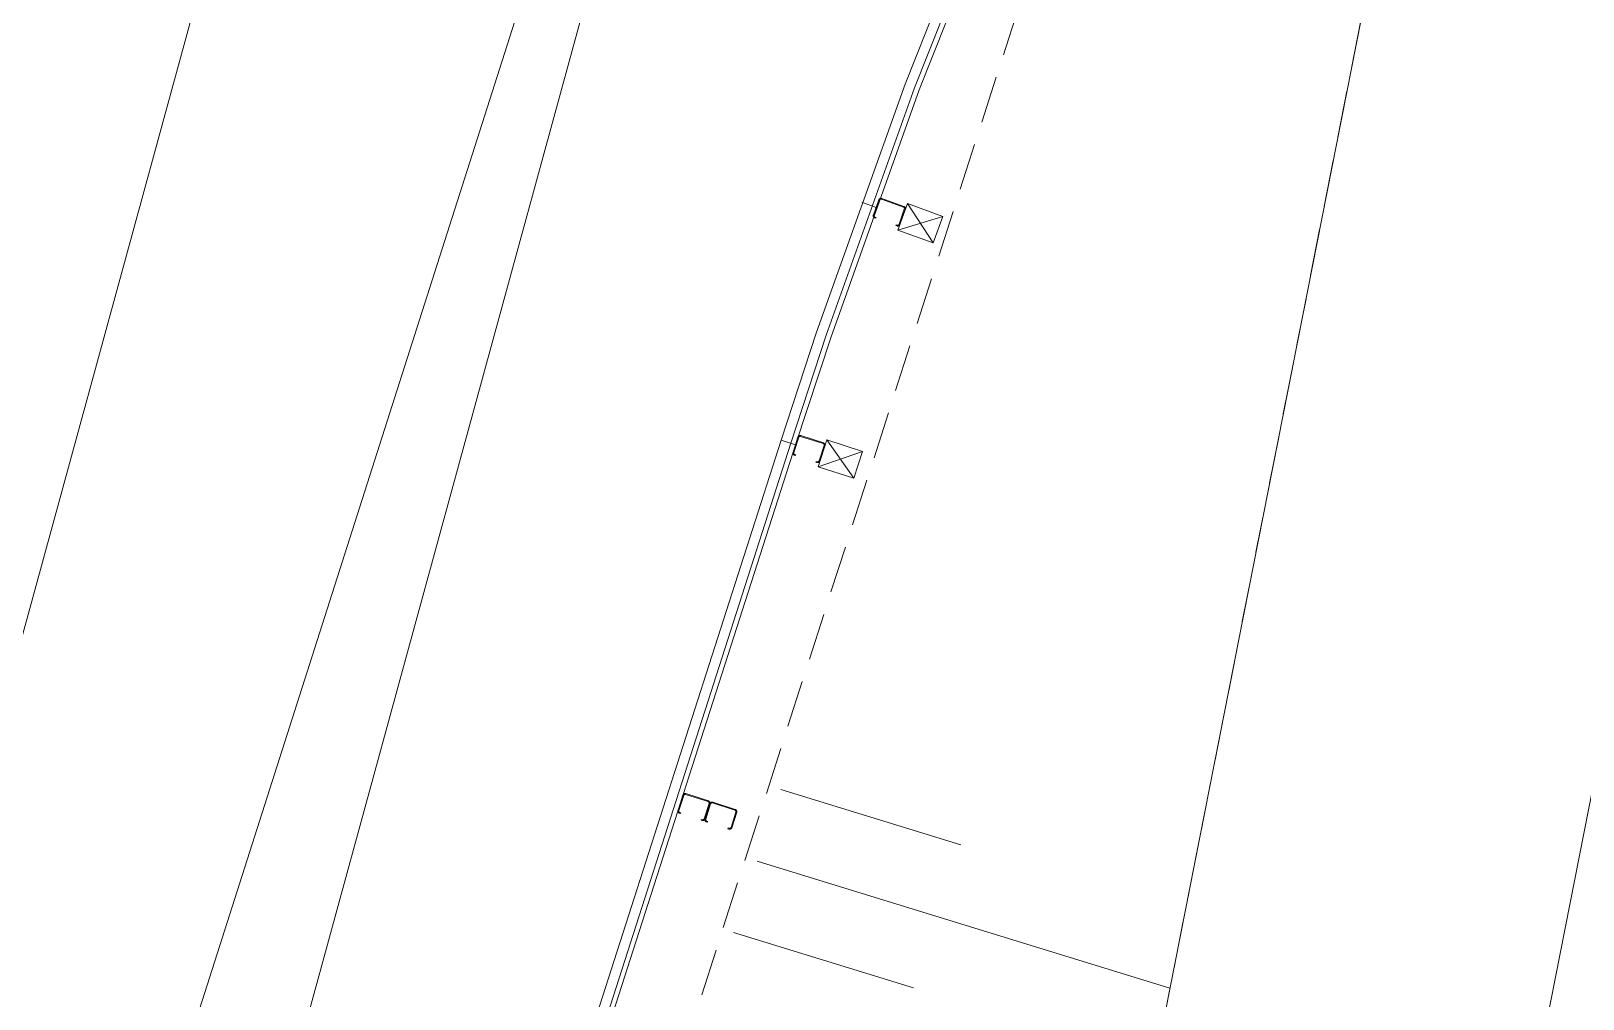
# Model space of a CAD drawing. Header units: metres. Extents: x 268878 to 269469, y 6087458 to 6088814.
# Drawn here: x 269148.56 to 269156.81, y 6087908.05 to 6087913.2 of the extents above; entities that cross this region are included whole.
import ezdxf

# ---------------------------------------------------------------- set-up
doc = ezdxf.new("R2010")
doc.units = ezdxf.units.M
doc.linetypes.add('DASHED2', pattern=[0.375, 0.25, -0.125])
doc.layers.add('Cadastre Developer_SP_NEW', color=2, linetype='Continuous', lineweight=5)

msp = doc.modelspace()

# ---------------------------------------------------------------- linework, layer by layer
at = {"layer": 'Cadastre Developer_SP_NEW', "color": 251, "linetype": 'DASHED2', "lineweight": 0}
for p, q in [((269158.67498, 6087928.7023), (269152.37538, 6087896.767)), ((269148.68537, 6087897.36412), (269154.31987, 6087914.92287))]:
    msp.add_line(p, q, dxfattribs=at)
at = {"layer": 'Cadastre Developer_SP_NEW', "color": 251, "linetype": 'Continuous', "lineweight": 0}
for p, q in [((269145.31807, 6087898.32546), (269152.6398, 6087925.08052)), ((269153.57166, 6087920.91834), (269146.25251, 6087897.96429)), ((269147.25565, 6087897.82865), (269153.30058, 6087919.91803)), ((269153.04988, 6087912.26387), (269152.97362, 6087912.29118)), ((269153.16582, 6087912.1427), (269153.21639, 6087912.28392)), ((269153.35411, 6087912.07528), (269153.21639, 6087912.28392)), ((269153.21639, 6087912.28392), (269153.40468, 6087912.2165)), ((269153.40468, 6087912.2165), (269153.16582, 6087912.1427)), ((269153.35411, 6087912.07528), (269153.40468, 6087912.2165)), ((269153.16582, 6087912.1427), (269153.35411, 6087912.07528)), ((269148.84658, 6087899.50094), (269152.54469, 6087911.02646)), ((269148.89741, 6087899.48458), (269152.59586, 6087911.01004)), ((269148.92276, 6087899.4765), (269152.62119, 6087911.00191)), ((269152.62157, 6087911.00179), (269152.54444, 6087911.02654)), ((269152.74148, 6087910.88455), (269152.78731, 6087911.02737)), ((269152.97775, 6087910.96626), (269152.74148, 6087910.88455)), ((269152.93192, 6087910.82344), (269152.78731, 6087911.02737)), ((269152.78731, 6087911.02737), (269152.97775, 6087910.96626)), ((269152.93192, 6087910.82344), (269152.97775, 6087910.96626)), ((269152.74148, 6087910.88455), (269152.93192, 6087910.82344)), ((269152.54409, 6087909.16716), (269153.50004, 6087908.87284)), ((269152.41827, 6087908.78737), (269154.61323, 6087908.11157)), ((269152.29244, 6087908.40758), (269153.24838, 6087908.11326))]:
    msp.add_line(p, q, dxfattribs=at)
for points in [[(269159.0933, 6087930.82289, 0), (269152.37538, 6087896.767, 0)], [(269154.35285, 6087896.45741, 0), (269161.05548, 6087930.43583, 0)], [(269153.95773, 6087914.77542, 0), (269153.7205, 6087914.21892, 0), (269153.20422, 6087912.91865, 0), (269152.73363, 6087911.60115, 0), (269152.54444, 6087911.02654, 0)], [(269154.00762, 6087914.75371, 0), (269153.77071, 6087914.19797, 0), (269153.25513, 6087912.89946, 0), (269152.78518, 6087911.58375, 0), (269152.59625, 6087911.00992, 0)], [(269154.032, 6087914.74309, 0), (269153.79525, 6087914.18772, 0), (269153.28001, 6087912.89008, 0), (269152.81037, 6087911.57524, 0), (269152.62157, 6087911.00179, 0)], [(269153.04974, 6087912.21007, 0), (269153.04437, 6087912.21199, 0), (269153.04424, 6087912.21204, 0), (269153.04398, 6087912.21214, 0), (269153.04373, 6087912.21226, 0), (269153.04347, 6087912.21238, 0), (269153.04323, 6087912.21251, 0), (269153.04298, 6087912.21264, 0), (269153.04275, 6087912.21279, 0), (269153.04251, 6087912.21295, 0), (269153.04229, 6087912.21311, 0), (269153.04207, 6087912.21328, 0), (269153.04185, 6087912.21346, 0), (269153.04164, 6087912.21364, 0), (269153.04144, 6087912.21384, 0), (269153.04125, 6087912.21404, 0), (269153.04106, 6087912.21424, 0), (269153.04088, 6087912.21446, 0), (269153.0407, 6087912.21468, 0), (269153.04054, 6087912.2149, 0), (269153.04038, 6087912.21513, 0), (269153.04023, 6087912.21537, 0), (269153.04009, 6087912.21561, 0), (269153.03996, 6087912.21585, 0), (269153.03984, 6087912.2161, 0), (269153.03972, 6087912.21636, 0), (269153.03962, 6087912.21662, 0), (269153.03952, 6087912.21688, 0), (269153.03943, 6087912.21714, 0), (269153.03935, 6087912.21741, 0), (269153.03928, 6087912.21768, 0), (269153.03922, 6087912.21796, 0), (269153.03917, 6087912.21823, 0), (269153.03913, 6087912.21851, 0), (269153.0391, 6087912.21878, 0), (269153.03908, 6087912.21906, 0), (269153.03907, 6087912.21934, 0), (269153.03907, 6087912.21962, 0), (269153.03908, 6087912.2199, 0), (269153.0391, 6087912.22018, 0), (269153.03912, 6087912.22046, 0), (269153.03916, 6087912.22073, 0), (269153.03921, 6087912.22101, 0), (269153.03926, 6087912.22128, 0), (269153.03933, 6087912.22155, 0), (269153.03941, 6087912.22182, 0), (269153.03949, 6087912.22209, 0), (269153.03954, 6087912.22222, 0), (269153.06833, 6087912.30262, 0), (269153.06837, 6087912.30275, 0), (269153.06848, 6087912.30301, 0), (269153.06859, 6087912.30327, 0), (269153.06871, 6087912.30352, 0), (269153.06884, 6087912.30377, 0), (269153.06898, 6087912.30401, 0), (269153.06912, 6087912.30425, 0), (269153.06928, 6087912.30448, 0), (269153.06944, 6087912.30471, 0), (269153.06961, 6087912.30493, 0), (269153.06979, 6087912.30514, 0), (269153.06998, 6087912.30535, 0), (269153.07017, 6087912.30555, 0), (269153.07037, 6087912.30575, 0), (269153.07058, 6087912.30593, 0), (269153.07079, 6087912.30612, 0), (269153.07101, 6087912.30629, 0), (269153.07123, 6087912.30645, 0), (269153.07146, 6087912.30661, 0), (269153.0717, 6087912.30676, 0), (269153.07194, 6087912.3069, 0), (269153.07219, 6087912.30703, 0), (269153.07244, 6087912.30716, 0), (269153.07269, 6087912.30727, 0), (269153.07295, 6087912.30738, 0), (269153.07321, 6087912.30747, 0), (269153.07348, 6087912.30756, 0), (269153.07375, 6087912.30764, 0), (269153.07402, 6087912.30771, 0), (269153.07429, 6087912.30777, 0), (269153.07456, 6087912.30782, 0), (269153.07484, 6087912.30786, 0), (269153.07512, 6087912.30789, 0), (269153.0754, 6087912.30791, 0), (269153.07568, 6087912.30792, 0), (269153.07595, 6087912.30792, 0), (269153.07623, 6087912.30792, 0), (269153.07651, 6087912.3079, 0), (269153.07679, 6087912.30787, 0), (269153.07707, 6087912.30783, 0), (269153.07734, 6087912.30779, 0), (269153.07762, 6087912.30773, 0), (269153.07789, 6087912.30766, 0), (269153.07816, 6087912.30759, 0), (269153.07842, 6087912.3075, 0), (269153.07855, 6087912.30746, 0), (269153.19661, 6087912.26518, 0), (269153.19675, 6087912.26514, 0), (269153.197, 6087912.26503, 0), (269153.19726, 6087912.26492, 0), (269153.19751, 6087912.2648, 0), (269153.19776, 6087912.26467, 0), (269153.198, 6087912.26453, 0), (269153.19824, 6087912.26438, 0), (269153.19847, 6087912.26423, 0), (269153.1987, 6087912.26407, 0), (269153.19892, 6087912.2639, 0), (269153.19913, 6087912.26372, 0), (269153.19934, 6087912.26353, 0), (269153.19954, 6087912.26334, 0), (269153.19974, 6087912.26314, 0), (269153.19993, 6087912.26293, 0), (269153.20011, 6087912.26272, 0), (269153.20028, 6087912.2625, 0), (269153.20045, 6087912.26228, 0), (269153.2006, 6087912.26204, 0), (269153.20075, 6087912.26181, 0), (269153.20089, 6087912.26157, 0), (269153.20103, 6087912.26132, 0), (269153.20115, 6087912.26107, 0), (269153.20126, 6087912.26082, 0), (269153.20137, 6087912.26056, 0), (269153.20147, 6087912.2603, 0), (269153.20156, 6087912.26003, 0), (269153.20163, 6087912.25976, 0), (269153.2017, 6087912.25949, 0), (269153.20176, 6087912.25922, 0), (269153.20181, 6087912.25895, 0), (269153.20185, 6087912.25867, 0), (269153.20188, 6087912.25839, 0), (269153.2019, 6087912.25811, 0), (269153.20192, 6087912.25783, 0), (269153.20192, 6087912.25755, 0), (269153.20191, 6087912.25728, 0), (269153.20189, 6087912.257, 0), (269153.20186, 6087912.25672, 0), (269153.20183, 6087912.25644, 0), (269153.20178, 6087912.25617, 0), (269153.20172, 6087912.25589, 0), (269153.20166, 6087912.25562, 0), (269153.20158, 6087912.25535, 0), (269153.20149, 6087912.25509, 0), (269153.20145, 6087912.25496, 0), (269153.17266, 6087912.17455, 0), (269153.17261, 6087912.17442, 0), (269153.17251, 6087912.17416, 0), (269153.1724, 6087912.17391, 0), (269153.17228, 6087912.17366, 0), (269153.17215, 6087912.17341, 0), (269153.17201, 6087912.17317, 0), (269153.17186, 6087912.17293, 0), (269153.17171, 6087912.1727, 0), (269153.17154, 6087912.17247, 0), (269153.17137, 6087912.17225, 0), (269153.17119, 6087912.17203, 0), (269153.17101, 6087912.17183, 0), (269153.17082, 6087912.17162, 0), (269153.17062, 6087912.17143, 0), (269153.17041, 6087912.17124, 0), (269153.1702, 6087912.17106, 0), (269153.16998, 6087912.17089, 0), (269153.16975, 6087912.17072, 0), (269153.16952, 6087912.17056, 0), (269153.16929, 6087912.17042, 0), (269153.16904, 6087912.17027, 0), (269153.1688, 6087912.17014, 0), (269153.16855, 6087912.17002, 0), (269153.16829, 6087912.1699, 0), (269153.16803, 6087912.1698, 0), (269153.16777, 6087912.1697, 0), (269153.16751, 6087912.16961, 0), (269153.16724, 6087912.16953, 0), (269153.16697, 6087912.16947, 0), (269153.1667, 6087912.16941, 0), (269153.16642, 6087912.16936, 0), (269153.16615, 6087912.16932, 0), (269153.16587, 6087912.16929, 0), (269153.16559, 6087912.16926, 0), (269153.16531, 6087912.16925, 0), (269153.16503, 6087912.16925, 0), (269153.16475, 6087912.16926, 0), (269153.16447, 6087912.16928, 0), (269153.1642, 6087912.16931, 0), (269153.16392, 6087912.16934, 0), (269153.16364, 6087912.16939, 0), (269153.16337, 6087912.16945, 0), (269153.1631, 6087912.16951, 0), (269153.16283, 6087912.16959, 0), (269153.16256, 6087912.16967, 0), (269153.16243, 6087912.16972, 0), (269153.15707, 6087912.17164, 0), (269153.15562, 6087912.16759, 0), (269153.16098, 6087912.16567, 0), (269153.16119, 6087912.1656, 0), (269153.16159, 6087912.16547, 0), (269153.16201, 6087912.16535, 0), (269153.16242, 6087912.16525, 0), (269153.16285, 6087912.16516, 0), (269153.16327, 6087912.16509, 0), (269153.16369, 6087912.16503, 0), (269153.16412, 6087912.16499, 0), (269153.16455, 6087912.16496, 0), (269153.16498, 6087912.16495, 0), (269153.16541, 6087912.16495, 0), (269153.16584, 6087912.16497, 0), (269153.16627, 6087912.165, 0), (269153.16669, 6087912.16505, 0), (269153.16712, 6087912.16511, 0), (269153.16754, 6087912.16519, 0), (269153.16796, 6087912.16528, 0), (269153.16837, 6087912.16539, 0), (269153.16879, 6087912.16551, 0), (269153.16919, 6087912.16564, 0), (269153.1696, 6087912.16579, 0), (269153.16999, 6087912.16595, 0), (269153.17039, 6087912.16613, 0), (269153.17077, 6087912.16632, 0), (269153.17115, 6087912.16652, 0), (269153.17152, 6087912.16674, 0), (269153.17188, 6087912.16697, 0), (269153.17224, 6087912.16721, 0), (269153.17258, 6087912.16747, 0), (269153.17292, 6087912.16773, 0), (269153.17325, 6087912.16801, 0), (269153.17356, 6087912.1683, 0), (269153.17387, 6087912.1686, 0), (269153.17417, 6087912.16891, 0), (269153.17445, 6087912.16923, 0), (269153.17473, 6087912.16956, 0), (269153.17499, 6087912.1699, 0), (269153.17524, 6087912.17025, 0), (269153.17548, 6087912.17061, 0), (269153.17571, 6087912.17097, 0), (269153.17592, 6087912.17134, 0), (269153.17612, 6087912.17172, 0), (269153.1763, 6087912.17211, 0), (269153.17648, 6087912.1725, 0), (269153.17663, 6087912.1729, 0), (269153.17671, 6087912.1731, 0), (269153.2055, 6087912.25351, 0), (269153.20557, 6087912.25371, 0), (269153.2057, 6087912.25412, 0), (269153.20581, 6087912.25453, 0), (269153.20592, 6087912.25495, 0), (269153.206, 6087912.25537, 0), (269153.20608, 6087912.25579, 0), (269153.20613, 6087912.25622, 0), (269153.20618, 6087912.25664, 0), (269153.2062, 6087912.25707, 0), (269153.20622, 6087912.2575, 0), (269153.20621, 6087912.25793, 0), (269153.2062, 6087912.25836, 0), (269153.20616, 6087912.25879, 0), (269153.20612, 6087912.25922, 0), (269153.20606, 6087912.25964, 0), (269153.20598, 6087912.26006, 0), (269153.20589, 6087912.26048, 0), (269153.20578, 6087912.2609, 0), (269153.20566, 6087912.26131, 0), (269153.20553, 6087912.26172, 0), (269153.20538, 6087912.26212, 0), (269153.20521, 6087912.26252, 0), (269153.20504, 6087912.26291, 0), (269153.20485, 6087912.26329, 0), (269153.20464, 6087912.26367, 0), (269153.20443, 6087912.26404, 0), (269153.2042, 6087912.26441, 0), (269153.20396, 6087912.26476, 0), (269153.2037, 6087912.26511, 0), (269153.20344, 6087912.26544, 0), (269153.20316, 6087912.26577, 0), (269153.20287, 6087912.26609, 0), (269153.20257, 6087912.2664, 0), (269153.20226, 6087912.26669, 0), (269153.20194, 6087912.26698, 0), (269153.20161, 6087912.26725, 0), (269153.20127, 6087912.26751, 0), (269153.20092, 6087912.26776, 0), (269153.20056, 6087912.268, 0), (269153.2002, 6087912.26823, 0), (269153.19982, 6087912.26844, 0), (269153.19944, 6087912.26864, 0), (269153.19906, 6087912.26883, 0), (269153.19866, 6087912.269, 0), (269153.19827, 6087912.26916, 0), (269153.19806, 6087912.26923, 0), (269153.08, 6087912.3115, 0), (269153.0798, 6087912.31158, 0), (269153.07939, 6087912.31171, 0), (269153.07898, 6087912.31182, 0), (269153.07856, 6087912.31192, 0), (269153.07814, 6087912.31201, 0), (269153.07772, 6087912.31208, 0), (269153.07729, 6087912.31214, 0), (269153.07686, 6087912.31218, 0), (269153.07644, 6087912.31221, 0), (269153.07601, 6087912.31222, 0), (269153.07558, 6087912.31222, 0), (269153.07515, 6087912.3122, 0), (269153.07472, 6087912.31217, 0), (269153.07429, 6087912.31212, 0), (269153.07387, 6087912.31206, 0), (269153.07345, 6087912.31199, 0), (269153.07303, 6087912.31189, 0), (269153.07261, 6087912.31179, 0), (269153.0722, 6087912.31167, 0), (269153.07179, 6087912.31153, 0), (269153.07139, 6087912.31138, 0), (269153.07099, 6087912.31122, 0), (269153.0706, 6087912.31104, 0), (269153.07022, 6087912.31085, 0), (269153.06984, 6087912.31065, 0), (269153.06947, 6087912.31043, 0), (269153.0691, 6087912.31021, 0), (269153.06875, 6087912.30996, 0), (269153.0684, 6087912.30971, 0), (269153.06807, 6087912.30944, 0), (269153.06774, 6087912.30917, 0), (269153.06742, 6087912.30888, 0), (269153.06711, 6087912.30858, 0), (269153.06682, 6087912.30827, 0), (269153.06653, 6087912.30795, 0), (269153.06626, 6087912.30762, 0), (269153.066, 6087912.30728, 0), (269153.06574, 6087912.30693, 0), (269153.06551, 6087912.30657, 0), (269153.06528, 6087912.3062, 0), (269153.06507, 6087912.30583, 0), (269153.06487, 6087912.30545, 0), (269153.06468, 6087912.30506, 0), (269153.06451, 6087912.30467, 0), (269153.06435, 6087912.30427, 0), (269153.06428, 6087912.30407, 0), (269153.03549, 6087912.22367, 0), (269153.03542, 6087912.22347, 0), (269153.03529, 6087912.22306, 0), (269153.03517, 6087912.22264, 0), (269153.03507, 6087912.22223, 0), (269153.03498, 6087912.22181, 0), (269153.03491, 6087912.22138, 0), (269153.03485, 6087912.22096, 0), (269153.03481, 6087912.22053, 0), (269153.03478, 6087912.2201, 0), (269153.03477, 6087912.21967, 0), (269153.03477, 6087912.21924, 0), (269153.03479, 6087912.21882, 0), (269153.03482, 6087912.21839, 0), (269153.03487, 6087912.21796, 0), (269153.03493, 6087912.21754, 0), (269153.03501, 6087912.21711, 0), (269153.0351, 6087912.21669, 0), (269153.0352, 6087912.21628, 0), (269153.03533, 6087912.21587, 0), (269153.03546, 6087912.21546, 0), (269153.03561, 6087912.21506, 0), (269153.03577, 6087912.21466, 0), (269153.03595, 6087912.21427, 0), (269153.03614, 6087912.21388, 0), (269153.03634, 6087912.2135, 0), (269153.03656, 6087912.21313, 0), (269153.03679, 6087912.21277, 0), (269153.03703, 6087912.21242, 0), (269153.03728, 6087912.21207, 0), (269153.03755, 6087912.21173, 0), (269153.03783, 6087912.21141, 0), (269153.03812, 6087912.21109, 0), (269153.03842, 6087912.21078, 0), (269153.03873, 6087912.21048, 0), (269153.03905, 6087912.2102, 0), (269153.03938, 6087912.20992, 0), (269153.03972, 6087912.20966, 0), (269153.04007, 6087912.20941, 0), (269153.04042, 6087912.20917, 0), (269153.04079, 6087912.20895, 0), (269153.04116, 6087912.20873, 0), (269153.04154, 6087912.20853, 0), (269153.04193, 6087912.20835, 0), (269153.04232, 6087912.20818, 0), (269153.04272, 6087912.20802, 0), (269153.04292, 6087912.20794, 0), (269153.04829, 6087912.20602, 0), (269153.04974, 6087912.21007, 0)], [(269152.62322, 6087910.94802, 0), (269152.61779, 6087910.94976, 0), (269152.61766, 6087910.9498, 0), (269152.6174, 6087910.9499, 0), (269152.61714, 6087910.95, 0), (269152.61688, 6087910.95011, 0), (269152.61663, 6087910.95023, 0), (269152.61638, 6087910.95036, 0), (269152.61614, 6087910.9505, 0), (269152.6159, 6087910.95065, 0), (269152.61567, 6087910.9508, 0), (269152.61544, 6087910.95097, 0), (269152.61522, 6087910.95114, 0), (269152.61501, 6087910.95132, 0), (269152.6148, 6087910.9515, 0), (269152.6146, 6087910.9517, 0), (269152.6144, 6087910.9519, 0), (269152.61422, 6087910.9521, 0), (269152.61404, 6087910.95232, 0), (269152.61386, 6087910.95254, 0), (269152.6137, 6087910.95276, 0), (269152.61354, 6087910.95299, 0), (269152.61339, 6087910.95323, 0), (269152.61325, 6087910.95347, 0), (269152.61312, 6087910.95372, 0), (269152.613, 6087910.95397, 0), (269152.61288, 6087910.95422, 0), (269152.61278, 6087910.95448, 0), (269152.61268, 6087910.95474, 0), (269152.61259, 6087910.95501, 0), (269152.61252, 6087910.95528, 0), (269152.61245, 6087910.95555, 0), (269152.61239, 6087910.95582, 0), (269152.61234, 6087910.95609, 0), (269152.6123, 6087910.95637, 0), (269152.61227, 6087910.95665, 0), (269152.61225, 6087910.95693, 0), (269152.61224, 6087910.95721, 0), (269152.61224, 6087910.95749, 0), (269152.61225, 6087910.95776, 0), (269152.61226, 6087910.95804, 0), (269152.61229, 6087910.95832, 0), (269152.61233, 6087910.9586, 0), (269152.61238, 6087910.95887, 0), (269152.61243, 6087910.95915, 0), (269152.6125, 6087910.95942, 0), (269152.61258, 6087910.95969, 0), (269152.61262, 6087910.95982, 0), (269152.63871, 6087911.04113, 0), (269152.63876, 6087911.04127, 0), (269152.63885, 6087911.04153, 0), (269152.63895, 6087911.04179, 0), (269152.63907, 6087911.04204, 0), (269152.63919, 6087911.0423, 0), (269152.63932, 6087911.04254, 0), (269152.63946, 6087911.04279, 0), (269152.6396, 6087911.04302, 0), (269152.63976, 6087911.04326, 0), (269152.63992, 6087911.04348, 0), (269152.64009, 6087911.0437, 0), (269152.64027, 6087911.04392, 0), (269152.64046, 6087911.04413, 0), (269152.64065, 6087911.04433, 0), (269152.64085, 6087911.04452, 0), (269152.64106, 6087911.04471, 0), (269152.64127, 6087911.04489, 0), (269152.64149, 6087911.04506, 0), (269152.64172, 6087911.04523, 0), (269152.64195, 6087911.04538, 0), (269152.64218, 6087911.04553, 0), (269152.64243, 6087911.04567, 0), (269152.64267, 6087911.04581, 0), (269152.64292, 6087911.04593, 0), (269152.64318, 6087911.04604, 0), (269152.64344, 6087911.04615, 0), (269152.6437, 6087911.04625, 0), (269152.64396, 6087911.04633, 0), (269152.64423, 6087911.04641, 0), (269152.6445, 6087911.04648, 0), (269152.64477, 6087911.04654, 0), (269152.64505, 6087911.04659, 0), (269152.64533, 6087911.04663, 0), (269152.6456, 6087911.04666, 0), (269152.64588, 6087911.04668, 0), (269152.64616, 6087911.04669, 0), (269152.64644, 6087911.04669, 0), (269152.64672, 6087911.04668, 0), (269152.647, 6087911.04666, 0), (269152.64728, 6087911.04663, 0), (269152.64755, 6087911.0466, 0), (269152.64783, 6087911.04655, 0), (269152.6481, 6087911.04649, 0), (269152.64837, 6087911.04643, 0), (269152.64864, 6087911.04635, 0), (269152.64877, 6087911.04631, 0), (269152.76818, 6087911.00799, 0), (269152.76831, 6087911.00795, 0), (269152.76857, 6087911.00785, 0), (269152.76883, 6087911.00775, 0), (269152.76909, 6087911.00764, 0), (269152.76934, 6087911.00752, 0), (269152.76959, 6087911.00739, 0), (269152.76983, 6087911.00725, 0), (269152.77006, 6087911.0071, 0), (269152.7703, 6087911.00694, 0), (269152.77052, 6087911.00678, 0), (269152.77074, 6087911.00661, 0), (269152.77096, 6087911.00643, 0), (269152.77117, 6087911.00625, 0), (269152.77137, 6087911.00605, 0), (269152.77156, 6087911.00585, 0), (269152.77175, 6087911.00565, 0), (269152.77193, 6087911.00543, 0), (269152.7721, 6087911.00521, 0), (269152.77227, 6087911.00499, 0), (269152.77243, 6087911.00476, 0), (269152.77257, 6087911.00452, 0), (269152.77272, 6087911.00428, 0), (269152.77285, 6087911.00403, 0), (269152.77297, 6087911.00378, 0), (269152.77308, 6087911.00353, 0), (269152.77319, 6087911.00327, 0), (269152.77329, 6087911.00301, 0), (269152.77337, 6087911.00274, 0), (269152.77345, 6087911.00247, 0), (269152.77352, 6087911.0022, 0), (269152.77358, 6087911.00193, 0), (269152.77363, 6087911.00166, 0), (269152.77367, 6087911.00138, 0), (269152.7737, 6087911.0011, 0), (269152.77372, 6087911.00082, 0), (269152.77373, 6087911.00054, 0), (269152.77373, 6087911.00026, 0), (269152.77372, 6087910.99999, 0), (269152.7737, 6087910.99971, 0), (269152.77368, 6087910.99943, 0), (269152.77364, 6087910.99915, 0), (269152.77359, 6087910.99888, 0), (269152.77353, 6087910.9986, 0), (269152.77347, 6087910.99833, 0), (269152.77339, 6087910.99806, 0), (269152.77335, 6087910.99793, 0), (269152.74726, 6087910.91661, 0), (269152.74721, 6087910.91648, 0), (269152.74712, 6087910.91622, 0), (269152.74701, 6087910.91596, 0), (269152.7469, 6087910.9157, 0), (269152.74678, 6087910.91545, 0), (269152.74665, 6087910.91521, 0), (269152.74651, 6087910.91496, 0), (269152.74636, 6087910.91473, 0), (269152.74621, 6087910.91449, 0), (269152.74605, 6087910.91427, 0), (269152.74587, 6087910.91405, 0), (269152.7457, 6087910.91383, 0), (269152.74551, 6087910.91362, 0), (269152.74532, 6087910.91342, 0), (269152.74512, 6087910.91323, 0), (269152.74491, 6087910.91304, 0), (269152.7447, 6087910.91286, 0), (269152.74448, 6087910.91269, 0), (269152.74425, 6087910.91252, 0), (269152.74402, 6087910.91237, 0), (269152.74378, 6087910.91222, 0), (269152.74354, 6087910.91208, 0), (269152.7433, 6087910.91194, 0), (269152.74305, 6087910.91182, 0), (269152.74279, 6087910.91171, 0), (269152.74253, 6087910.9116, 0), (269152.74227, 6087910.9115, 0), (269152.74201, 6087910.91142, 0), (269152.74174, 6087910.91134, 0), (269152.74147, 6087910.91127, 0), (269152.74119, 6087910.91121, 0), (269152.74092, 6087910.91116, 0), (269152.74064, 6087910.91112, 0), (269152.74036, 6087910.91109, 0), (269152.74009, 6087910.91107, 0), (269152.73981, 6087910.91106, 0), (269152.73953, 6087910.91106, 0), (269152.73925, 6087910.91107, 0), (269152.73897, 6087910.91109, 0), (269152.73869, 6087910.91112, 0), (269152.73842, 6087910.91115, 0), (269152.73814, 6087910.9112, 0), (269152.73787, 6087910.91126, 0), (269152.7376, 6087910.91132, 0), (269152.73733, 6087910.9114, 0), (269152.73719, 6087910.91144, 0), (269152.73177, 6087910.91318, 0), (269152.73045, 6087910.90909, 0), (269152.73588, 6087910.90735, 0), (269152.73609, 6087910.90728, 0), (269152.7365, 6087910.90717, 0), (269152.73692, 6087910.90706, 0), (269152.73734, 6087910.90698, 0), (269152.73776, 6087910.9069, 0), (269152.73818, 6087910.90685, 0), (269152.73861, 6087910.9068, 0), (269152.73904, 6087910.90677, 0), (269152.73947, 6087910.90676, 0), (269152.7399, 6087910.90676, 0), (269152.74033, 6087910.90678, 0), (269152.74076, 6087910.90681, 0), (269152.74118, 6087910.90686, 0), (269152.74161, 6087910.90692, 0), (269152.74203, 6087910.90699, 0), (269152.74245, 6087910.90708, 0), (269152.74287, 6087910.90719, 0), (269152.74328, 6087910.90731, 0), (269152.74369, 6087910.90744, 0), (269152.74409, 6087910.90759, 0), (269152.74449, 6087910.90775, 0), (269152.74488, 6087910.90793, 0), (269152.74526, 6087910.90812, 0), (269152.74564, 6087910.90832, 0), (269152.74601, 6087910.90854, 0), (269152.74638, 6087910.90877, 0), (269152.74673, 6087910.90901, 0), (269152.74708, 6087910.90926, 0), (269152.74741, 6087910.90953, 0), (269152.74774, 6087910.90981, 0), (269152.74806, 6087910.91009, 0), (269152.74837, 6087910.91039, 0), (269152.74866, 6087910.9107, 0), (269152.74895, 6087910.91102, 0), (269152.74923, 6087910.91135, 0), (269152.74949, 6087910.91169, 0), (269152.74974, 6087910.91204, 0), (269152.74998, 6087910.9124, 0), (269152.7502, 6087910.91276, 0), (269152.75042, 6087910.91314, 0), (269152.75062, 6087910.91351, 0), (269152.7508, 6087910.9139, 0), (269152.75098, 6087910.91429, 0), (269152.75114, 6087910.91469, 0), (269152.75128, 6087910.9151, 0), (269152.75135, 6087910.9153, 0), (269152.77744, 6087910.99662, 0), (269152.77751, 6087910.99682, 0), (269152.77762, 6087910.99723, 0), (269152.77773, 6087910.99765, 0), (269152.77781, 6087910.99807, 0), (269152.77789, 6087910.99849, 0), (269152.77795, 6087910.99892, 0), (269152.77799, 6087910.99935, 0), (269152.77802, 6087910.99978, 0), (269152.77803, 6087911.00021, 0), (269152.77803, 6087911.00063, 0), (269152.77801, 6087911.00106, 0), (269152.77798, 6087911.00149, 0), (269152.77794, 6087911.00192, 0), (269152.77787, 6087911.00234, 0), (269152.7778, 6087911.00277, 0), (269152.77771, 6087911.00319, 0), (269152.7776, 6087911.0036, 0), (269152.77748, 6087911.00401, 0), (269152.77735, 6087911.00442, 0), (269152.7772, 6087911.00482, 0), (269152.77704, 6087911.00522, 0), (269152.77686, 6087911.00561, 0), (269152.77667, 6087911.006, 0), (269152.77647, 6087911.00638, 0), (269152.77625, 6087911.00675, 0), (269152.77602, 6087911.00711, 0), (269152.77578, 6087911.00747, 0), (269152.77553, 6087911.00781, 0), (269152.77526, 6087911.00815, 0), (269152.77499, 6087911.00848, 0), (269152.7747, 6087911.0088, 0), (269152.7744, 6087911.0091, 0), (269152.77409, 6087911.0094, 0), (269152.77377, 6087911.00969, 0), (269152.77344, 6087911.00996, 0), (269152.7731, 6087911.01022, 0), (269152.77275, 6087911.01048, 0), (269152.77239, 6087911.01071, 0), (269152.77203, 6087911.01094, 0), (269152.77166, 6087911.01115, 0), (269152.77128, 6087911.01135, 0), (269152.77089, 6087911.01154, 0), (269152.7705, 6087911.01171, 0), (269152.7701, 6087911.01187, 0), (269152.76969, 6087911.01202, 0), (269152.76949, 6087911.01209, 0), (269152.65009, 6087911.0504, 0), (269152.64988, 6087911.05047, 0), (269152.64947, 6087911.05058, 0), (269152.64905, 6087911.05069, 0), (269152.64863, 6087911.05077, 0), (269152.64821, 6087911.05085, 0), (269152.64778, 6087911.0509, 0), (269152.64736, 6087911.05095, 0), (269152.64693, 6087911.05098, 0), (269152.6465, 6087911.05099, 0), (269152.64607, 6087911.05099, 0), (269152.64564, 6087911.05097, 0), (269152.64521, 6087911.05094, 0), (269152.64479, 6087911.05089, 0), (269152.64436, 6087911.05083, 0), (269152.64394, 6087911.05076, 0), (269152.64352, 6087911.05067, 0), (269152.6431, 6087911.05056, 0), (269152.64269, 6087911.05044, 0), (269152.64228, 6087911.05031, 0), (269152.64188, 6087911.05016, 0), (269152.64148, 6087911.05, 0), (269152.64109, 6087911.04982, 0), (269152.64071, 6087911.04963, 0), (269152.64033, 6087911.04943, 0), (269152.63996, 6087911.04921, 0), (269152.63959, 6087911.04898, 0), (269152.63924, 6087911.04874, 0), (269152.63889, 6087911.04849, 0), (269152.63855, 6087911.04822, 0), (269152.63823, 6087911.04794, 0), (269152.63791, 6087911.04766, 0), (269152.6376, 6087911.04736, 0), (269152.6373, 6087911.04705, 0), (269152.63702, 6087911.04673, 0), (269152.63674, 6087911.0464, 0), (269152.63648, 6087911.04606, 0), (269152.63623, 6087911.04571, 0), (269152.63599, 6087911.04535, 0), (269152.63576, 6087911.04499, 0), (269152.63555, 6087911.04461, 0), (269152.63535, 6087911.04423, 0), (269152.63516, 6087911.04385, 0), (269152.63499, 6087911.04346, 0), (269152.63483, 6087911.04306, 0), (269152.63468, 6087911.04265, 0), (269152.63462, 6087911.04245, 0), (269152.60852, 6087910.96113, 0), (269152.60846, 6087910.96093, 0), (269152.60834, 6087910.96051, 0), (269152.60824, 6087910.9601, 0), (269152.60815, 6087910.95968, 0), (269152.60808, 6087910.95925, 0), (269152.60802, 6087910.95883, 0), (269152.60798, 6087910.9584, 0), (269152.60795, 6087910.95797, 0), (269152.60794, 6087910.95754, 0), (269152.60794, 6087910.95712, 0), (269152.60795, 6087910.95669, 0), (269152.60799, 6087910.95626, 0), (269152.60803, 6087910.95583, 0), (269152.60809, 6087910.95541, 0), (269152.60817, 6087910.95498, 0), (269152.60826, 6087910.95456, 0), (269152.60837, 6087910.95415, 0), (269152.60849, 6087910.95374, 0), (269152.60862, 6087910.95333, 0), (269152.60877, 6087910.95292, 0), (269152.60893, 6087910.95253, 0), (269152.60911, 6087910.95214, 0), (269152.6093, 6087910.95175, 0), (269152.6095, 6087910.95137, 0), (269152.60972, 6087910.951, 0), (269152.60994, 6087910.95064, 0), (269152.61019, 6087910.95028, 0), (269152.61044, 6087910.94994, 0), (269152.6107, 6087910.9496, 0), (269152.61098, 6087910.94927, 0), (269152.61127, 6087910.94895, 0), (269152.61157, 6087910.94865, 0), (269152.61188, 6087910.94835, 0), (269152.6122, 6087910.94806, 0), (269152.61253, 6087910.94779, 0), (269152.61287, 6087910.94752, 0), (269152.61322, 6087910.94727, 0), (269152.61357, 6087910.94703, 0), (269152.61394, 6087910.94681, 0), (269152.61431, 6087910.9466, 0), (269152.61469, 6087910.94639, 0), (269152.61508, 6087910.94621, 0), (269152.61547, 6087910.94603, 0), (269152.61587, 6087910.94588, 0), (269152.61627, 6087910.94573, 0), (269152.61648, 6087910.94566, 0), (269152.6219, 6087910.94392, 0), (269152.62322, 6087910.94802, 0)], [(269152.01176, 6087909.04378, 0), (269152.00633, 6087909.04552, 0), (269152.0062, 6087909.04557, 0), (269152.00594, 6087909.04566, 0), (269152.00568, 6087909.04577, 0), (269152.00542, 6087909.04588, 0), (269152.00517, 6087909.046, 0), (269152.00492, 6087909.04613, 0), (269152.00468, 6087909.04627, 0), (269152.00444, 6087909.04642, 0), (269152.00421, 6087909.04657, 0), (269152.00399, 6087909.04673, 0), (269152.00377, 6087909.04691, 0), (269152.00355, 6087909.04708, 0), (269152.00334, 6087909.04727, 0), (269152.00314, 6087909.04746, 0), (269152.00295, 6087909.04766, 0), (269152.00276, 6087909.04787, 0), (269152.00258, 6087909.04808, 0), (269152.00241, 6087909.0483, 0), (269152.00224, 6087909.04853, 0), (269152.00208, 6087909.04876, 0), (269152.00193, 6087909.049, 0), (269152.00179, 6087909.04924, 0), (269152.00166, 6087909.04948, 0), (269152.00154, 6087909.04973, 0), (269152.00142, 6087909.04999, 0), (269152.00132, 6087909.05025, 0), (269152.00122, 6087909.05051, 0), (269152.00113, 6087909.05077, 0), (269152.00106, 6087909.05104, 0), (269152.00099, 6087909.05131, 0), (269152.00093, 6087909.05158, 0), (269152.00088, 6087909.05186, 0), (269152.00084, 6087909.05214, 0), (269152.00081, 6087909.05241, 0), (269152.00079, 6087909.05269, 0), (269152.00078, 6087909.05297, 0), (269152.00078, 6087909.05325, 0), (269152.00078, 6087909.05353, 0), (269152.0008, 6087909.05381, 0), (269152.00083, 6087909.05409, 0), (269152.00087, 6087909.05436, 0), (269152.00092, 6087909.05464, 0), (269152.00097, 6087909.05491, 0), (269152.00104, 6087909.05518, 0), (269152.00112, 6087909.05545, 0), (269152.00116, 6087909.05558, 0), (269152.02722, 6087909.13691, 0), (269152.02727, 6087909.13704, 0), (269152.02736, 6087909.1373, 0), (269152.02746, 6087909.13756, 0), (269152.02758, 6087909.13782, 0), (269152.0277, 6087909.13807, 0), (269152.02783, 6087909.13832, 0), (269152.02797, 6087909.13856, 0), (269152.02811, 6087909.1388, 0), (269152.02827, 6087909.13903, 0), (269152.02843, 6087909.13926, 0), (269152.0286, 6087909.13948, 0), (269152.02878, 6087909.13969, 0), (269152.02897, 6087909.1399, 0), (269152.02916, 6087909.1401, 0), (269152.02936, 6087909.1403, 0), (269152.02957, 6087909.14048, 0), (269152.02978, 6087909.14066, 0), (269152.03, 6087909.14084, 0), (269152.03023, 6087909.141, 0), (269152.03046, 6087909.14116, 0), (269152.03069, 6087909.14131, 0), (269152.03093, 6087909.14145, 0), (269152.03118, 6087909.14158, 0), (269152.03143, 6087909.1417, 0), (269152.03169, 6087909.14182, 0), (269152.03194, 6087909.14192, 0), (269152.03221, 6087909.14202, 0), (269152.03247, 6087909.14211, 0), (269152.03274, 6087909.14219, 0), (269152.03301, 6087909.14226, 0), (269152.03328, 6087909.14231, 0), (269152.03356, 6087909.14236, 0), (269152.03383, 6087909.1424, 0), (269152.03411, 6087909.14243, 0), (269152.03439, 6087909.14245, 0), (269152.03467, 6087909.14247, 0), (269152.03495, 6087909.14247, 0), (269152.03523, 6087909.14246, 0), (269152.03551, 6087909.14244, 0), (269152.03578, 6087909.14241, 0), (269152.03606, 6087909.14237, 0), (269152.03634, 6087909.14233, 0), (269152.03661, 6087909.14227, 0), (269152.03688, 6087909.1422, 0), (269152.03715, 6087909.14213, 0), (269152.03728, 6087909.14209, 0), (269152.1567, 6087909.10381, 0), (269152.15683, 6087909.10377, 0), (269152.15709, 6087909.10367, 0), (269152.15735, 6087909.10357, 0), (269152.15761, 6087909.10346, 0), (269152.15786, 6087909.10334, 0), (269152.15811, 6087909.10321, 0), (269152.15835, 6087909.10307, 0), (269152.15859, 6087909.10292, 0), (269152.15882, 6087909.10276, 0), (269152.15905, 6087909.1026, 0), (269152.15927, 6087909.10243, 0), (269152.15948, 6087909.10225, 0), (269152.15969, 6087909.10207, 0), (269152.15989, 6087909.10187, 0), (269152.16009, 6087909.10167, 0), (269152.16027, 6087909.10147, 0), (269152.16045, 6087909.10125, 0), (269152.16063, 6087909.10103, 0), (269152.16079, 6087909.10081, 0), (269152.16095, 6087909.10058, 0), (269152.1611, 6087909.10034, 0), (269152.16124, 6087909.1001, 0), (269152.16137, 6087909.09985, 0), (269152.16149, 6087909.0996, 0), (269152.16161, 6087909.09935, 0), (269152.16171, 6087909.09909, 0), (269152.16181, 6087909.09883, 0), (269152.1619, 6087909.09856, 0), (269152.16198, 6087909.09829, 0), (269152.16204, 6087909.09802, 0), (269152.1621, 6087909.09775, 0), (269152.16215, 6087909.09748, 0), (269152.16219, 6087909.0972, 0), (269152.16222, 6087909.09692, 0), (269152.16224, 6087909.09664, 0), (269152.16225, 6087909.09636, 0), (269152.16226, 6087909.09609, 0), (269152.16225, 6087909.09581, 0), (269152.16223, 6087909.09553, 0), (269152.1622, 6087909.09525, 0), (269152.16216, 6087909.09497, 0), (269152.16212, 6087909.0947, 0), (269152.16206, 6087909.09442, 0), (269152.16199, 6087909.09415, 0), (269152.16192, 6087909.09388, 0), (269152.16188, 6087909.09375, 0), (269152.13581, 6087909.01243, 0), (269152.13577, 6087909.01229, 0), (269152.13567, 6087909.01203, 0), (269152.13557, 6087909.01177, 0), (269152.13545, 6087909.01152, 0), (269152.13533, 6087909.01126, 0), (269152.1352, 6087909.01102, 0), (269152.13506, 6087909.01078, 0), (269152.13492, 6087909.01054, 0), (269152.13476, 6087909.01031, 0), (269152.1346, 6087909.01008, 0), (269152.13443, 6087909.00986, 0), (269152.13425, 6087909.00964, 0), (269152.13406, 6087909.00944, 0), (269152.13387, 6087909.00923, 0), (269152.13367, 6087909.00904, 0), (269152.13346, 6087909.00885, 0), (269152.13325, 6087909.00867, 0), (269152.13303, 6087909.0085, 0), (269152.13281, 6087909.00833, 0), (269152.13257, 6087909.00818, 0), (269152.13234, 6087909.00803, 0), (269152.1321, 6087909.00789, 0), (269152.13185, 6087909.00775, 0), (269152.1316, 6087909.00763, 0), (269152.13135, 6087909.00752, 0), (269152.13109, 6087909.00741, 0), (269152.13083, 6087909.00731, 0), (269152.13056, 6087909.00723, 0), (269152.13029, 6087909.00715, 0), (269152.13002, 6087909.00708, 0), (269152.12975, 6087909.00702, 0), (269152.12947, 6087909.00697, 0), (269152.1292, 6087909.00693, 0), (269152.12892, 6087909.0069, 0), (269152.12864, 6087909.00688, 0), (269152.12836, 6087909.00687, 0), (269152.12808, 6087909.00687, 0), (269152.1278, 6087909.00688, 0), (269152.12753, 6087909.0069, 0), (269152.12725, 6087909.00692, 0), (269152.12697, 6087909.00696, 0), (269152.1267, 6087909.00701, 0), (269152.12642, 6087909.00707, 0), (269152.12615, 6087909.00713, 0), (269152.12588, 6087909.00721, 0), (269152.12575, 6087909.00725, 0), (269152.12032, 6087909.00899, 0), (269152.11901, 6087909.00489, 0), (269152.12444, 6087909.00316, 0), (269152.12464, 6087909.00309, 0), (269152.12505, 6087909.00297, 0), (269152.12547, 6087909.00287, 0), (269152.12589, 6087909.00278, 0), (269152.12632, 6087909.00271, 0), (269152.12674, 6087909.00265, 0), (269152.12717, 6087909.00261, 0), (269152.1276, 6087909.00258, 0), (269152.12803, 6087909.00257, 0), (269152.12845, 6087909.00257, 0), (269152.12888, 6087909.00259, 0), (269152.12931, 6087909.00262, 0), (269152.12974, 6087909.00267, 0), (269152.13016, 6087909.00273, 0), (269152.13059, 6087909.0028, 0), (269152.13101, 6087909.00289, 0), (269152.13142, 6087909.003, 0), (269152.13183, 6087909.00312, 0), (269152.13224, 6087909.00325, 0), (269152.13264, 6087909.0034, 0), (269152.13304, 6087909.00357, 0), (269152.13343, 6087909.00374, 0), (269152.13382, 6087909.00393, 0), (269152.1342, 6087909.00413, 0), (269152.13457, 6087909.00435, 0), (269152.13493, 6087909.00458, 0), (269152.13529, 6087909.00482, 0), (269152.13563, 6087909.00507, 0), (269152.13597, 6087909.00534, 0), (269152.1363, 6087909.00562, 0), (269152.13662, 6087909.00591, 0), (269152.13692, 6087909.00621, 0), (269152.13722, 6087909.00652, 0), (269152.13751, 6087909.00684, 0), (269152.13778, 6087909.00717, 0), (269152.13804, 6087909.00751, 0), (269152.13829, 6087909.00785, 0), (269152.13853, 6087909.00821, 0), (269152.13876, 6087909.00858, 0), (269152.13897, 6087909.00895, 0), (269152.13917, 6087909.00933, 0), (269152.13936, 6087909.00971, 0), (269152.13953, 6087909.01011, 0), (269152.13969, 6087909.01051, 0), (269152.13984, 6087909.01091, 0), (269152.1399, 6087909.01111, 0), (269152.16597, 6087909.09244, 0), (269152.16603, 6087909.09264, 0), (269152.16615, 6087909.09306, 0), (269152.16625, 6087909.09347, 0), (269152.16634, 6087909.09389, 0), (269152.16641, 6087909.09432, 0), (269152.16647, 6087909.09474, 0), (269152.16651, 6087909.09517, 0), (269152.16654, 6087909.0956, 0), (269152.16656, 6087909.09603, 0), (269152.16655, 6087909.09646, 0), (269152.16654, 6087909.09689, 0), (269152.16651, 6087909.09731, 0), (269152.16646, 6087909.09774, 0), (269152.1664, 6087909.09817, 0), (269152.16632, 6087909.09859, 0), (269152.16623, 6087909.09901, 0), (269152.16612, 6087909.09942, 0), (269152.166, 6087909.09984, 0), (269152.16587, 6087909.10024, 0), (269152.16572, 6087909.10065, 0), (269152.16556, 6087909.10104, 0), (269152.16538, 6087909.10144, 0), (269152.16519, 6087909.10182, 0), (269152.16499, 6087909.1022, 0), (269152.16477, 6087909.10257, 0), (269152.16455, 6087909.10293, 0), (269152.1643, 6087909.10329, 0), (269152.16405, 6087909.10363, 0), (269152.16378, 6087909.10397, 0), (269152.16351, 6087909.1043, 0), (269152.16322, 6087909.10462, 0), (269152.16292, 6087909.10493, 0), (269152.16261, 6087909.10522, 0), (269152.16229, 6087909.10551, 0), (269152.16196, 6087909.10578, 0), (269152.16162, 6087909.10605, 0), (269152.16127, 6087909.1063, 0), (269152.16091, 6087909.10654, 0), (269152.16055, 6087909.10676, 0), (269152.16018, 6087909.10697, 0), (269152.1598, 6087909.10717, 0), (269152.15941, 6087909.10736, 0), (269152.15902, 6087909.10753, 0), (269152.15862, 6087909.10769, 0), (269152.15821, 6087909.10784, 0), (269152.15801, 6087909.10791, 0), (269152.03859, 6087909.14618, 0), (269152.03839, 6087909.14624, 0), (269152.03798, 6087909.14636, 0), (269152.03756, 6087909.14646, 0), (269152.03714, 6087909.14655, 0), (269152.03672, 6087909.14662, 0), (269152.03629, 6087909.14668, 0), (269152.03586, 6087909.14672, 0), (269152.03544, 6087909.14675, 0), (269152.03501, 6087909.14677, 0), (269152.03458, 6087909.14676, 0), (269152.03415, 6087909.14675, 0), (269152.03372, 6087909.14672, 0), (269152.03329, 6087909.14667, 0), (269152.03287, 6087909.14661, 0), (269152.03245, 6087909.14653, 0), (269152.03203, 6087909.14644, 0), (269152.03161, 6087909.14634, 0), (269152.0312, 6087909.14622, 0), (269152.03079, 6087909.14608, 0), (269152.03039, 6087909.14593, 0), (269152.02999, 6087909.14577, 0), (269152.0296, 6087909.14559, 0), (269152.02921, 6087909.1454, 0), (269152.02883, 6087909.1452, 0), (269152.02846, 6087909.14499, 0), (269152.0281, 6087909.14476, 0), (269152.02775, 6087909.14451, 0), (269152.0274, 6087909.14426, 0), (269152.02706, 6087909.144, 0), (269152.02673, 6087909.14372, 0), (269152.02642, 6087909.14343, 0), (269152.02611, 6087909.14313, 0), (269152.02581, 6087909.14282, 0), (269152.02553, 6087909.1425, 0), (269152.02525, 6087909.14217, 0), (269152.02499, 6087909.14183, 0), (269152.02474, 6087909.14148, 0), (269152.0245, 6087909.14113, 0), (269152.02427, 6087909.14076, 0), (269152.02406, 6087909.14039, 0), (269152.02386, 6087909.14001, 0), (269152.02367, 6087909.13962, 0), (269152.0235, 6087909.13923, 0), (269152.02334, 6087909.13883, 0), (269152.02319, 6087909.13843, 0), (269152.02313, 6087909.13822, 0), (269151.99706, 6087909.0569, 0), (269151.997, 6087909.05669, 0), (269151.99688, 6087909.05628, 0), (269151.99678, 6087909.05586, 0), (269151.99669, 6087909.05544, 0), (269151.99662, 6087909.05502, 0), (269151.99656, 6087909.05459, 0), (269151.99652, 6087909.05417, 0), (269151.99649, 6087909.05374, 0), (269151.99648, 6087909.05331, 0), (269151.99648, 6087909.05288, 0), (269151.99649, 6087909.05245, 0), (269151.99653, 6087909.05202, 0), (269151.99657, 6087909.05159, 0), (269151.99663, 6087909.05117, 0), (269151.99671, 6087909.05075, 0), (269151.9968, 6087909.05033, 0), (269151.99691, 6087909.04991, 0), (269151.99703, 6087909.0495, 0), (269151.99716, 6087909.04909, 0), (269151.99731, 6087909.04869, 0), (269151.99747, 6087909.04829, 0), (269151.99765, 6087909.0479, 0), (269151.99784, 6087909.04751, 0), (269151.99804, 6087909.04714, 0), (269151.99826, 6087909.04677, 0), (269151.99849, 6087909.0464, 0), (269151.99873, 6087909.04605, 0), (269151.99898, 6087909.0457, 0), (269151.99925, 6087909.04536, 0), (269151.99952, 6087909.04504, 0), (269151.99981, 6087909.04472, 0), (269152.00011, 6087909.04441, 0), (269152.00042, 6087909.04411, 0), (269152.00074, 6087909.04383, 0), (269152.00107, 6087909.04355, 0), (269152.00141, 6087909.04329, 0), (269152.00176, 6087909.04304, 0), (269152.00212, 6087909.0428, 0), (269152.00248, 6087909.04257, 0), (269152.00285, 6087909.04236, 0), (269152.00323, 6087909.04216, 0), (269152.00362, 6087909.04197, 0), (269152.00401, 6087909.0418, 0), (269152.00441, 6087909.04164, 0), (269152.00482, 6087909.0415, 0), (269152.00502, 6087909.04143, 0), (269152.01045, 6087909.03969, 0), (269152.01176, 6087909.04378, 0)], [(269152.1546, 6087908.998, 0), (269152.14918, 6087908.99974, 0), (269152.14904, 6087908.99979, 0), (269152.14878, 6087908.99988, 0), (269152.14852, 6087908.99998, 0), (269152.14827, 6087909.0001, 0), (269152.14801, 6087909.00022, 0), (269152.14777, 6087909.00035, 0), (269152.14752, 6087909.00049, 0), (269152.14729, 6087909.00063, 0), (269152.14705, 6087909.00079, 0), (269152.14683, 6087909.00095, 0), (269152.14661, 6087909.00112, 0), (269152.14639, 6087909.0013, 0), (269152.14618, 6087909.00149, 0), (269152.14598, 6087909.00168, 0), (269152.14579, 6087909.00188, 0), (269152.1456, 6087909.00209, 0), (269152.14542, 6087909.0023, 0), (269152.14525, 6087909.00252, 0), (269152.14508, 6087909.00274, 0), (269152.14493, 6087909.00298, 0), (269152.14478, 6087909.00321, 0), (269152.14464, 6087909.00345, 0), (269152.1445, 6087909.0037, 0), (269152.14438, 6087909.00395, 0), (269152.14427, 6087909.0042, 0), (269152.14416, 6087909.00446, 0), (269152.14406, 6087909.00472, 0), (269152.14398, 6087909.00499, 0), (269152.1439, 6087909.00526, 0), (269152.14383, 6087909.00553, 0), (269152.14377, 6087909.0058, 0), (269152.14372, 6087909.00608, 0), (269152.14368, 6087909.00635, 0), (269152.14365, 6087909.00663, 0), (269152.14363, 6087909.00691, 0), (269152.14362, 6087909.00719, 0), (269152.14362, 6087909.00747, 0), (269152.14363, 6087909.00775, 0), (269152.14364, 6087909.00803, 0), (269152.14367, 6087909.0083, 0), (269152.14371, 6087909.00858, 0), (269152.14376, 6087909.00885, 0), (269152.14382, 6087909.00913, 0), (269152.14388, 6087909.0094, 0), (269152.14396, 6087909.00967, 0), (269152.144, 6087909.0098, 0), (269152.17006, 6087909.09113, 0), (269152.17011, 6087909.09126, 0), (269152.1702, 6087909.09152, 0), (269152.17031, 6087909.09178, 0), (269152.17042, 6087909.09204, 0), (269152.17054, 6087909.09229, 0), (269152.17067, 6087909.09254, 0), (269152.17081, 6087909.09278, 0), (269152.17096, 6087909.09301, 0), (269152.17111, 6087909.09325, 0), (269152.17127, 6087909.09347, 0), (269152.17145, 6087909.09369, 0), (269152.17162, 6087909.09391, 0), (269152.17181, 6087909.09412, 0), (269152.172, 6087909.09432, 0), (269152.1722, 6087909.09451, 0), (269152.17241, 6087909.0947, 0), (269152.17262, 6087909.09488, 0), (269152.17284, 6087909.09505, 0), (269152.17307, 6087909.09522, 0), (269152.1733, 6087909.09538, 0), (269152.17354, 6087909.09553, 0), (269152.17378, 6087909.09567, 0), (269152.17402, 6087909.0958, 0), (269152.17427, 6087909.09592, 0), (269152.17453, 6087909.09604, 0), (269152.17479, 6087909.09614, 0), (269152.17505, 6087909.09624, 0), (269152.17531, 6087909.09633, 0), (269152.17558, 6087909.0964, 0), (269152.17585, 6087909.09647, 0), (269152.17613, 6087909.09653, 0), (269152.1764, 6087909.09658, 0), (269152.17668, 6087909.09662, 0), (269152.17695, 6087909.09665, 0), (269152.17723, 6087909.09667, 0), (269152.17751, 6087909.09668, 0), (269152.17779, 6087909.09668, 0), (269152.17807, 6087909.09668, 0), (269152.17835, 6087909.09666, 0), (269152.17863, 6087909.09663, 0), (269152.1789, 6087909.09659, 0), (269152.17918, 6087909.09654, 0), (269152.17945, 6087909.09649, 0), (269152.17972, 6087909.09642, 0), (269152.17999, 6087909.09634, 0), (269152.18012, 6087909.0963, 0), (269152.29954, 6087909.05803, 0), (269152.29967, 6087909.05798, 0), (269152.29994, 6087909.05789, 0), (269152.3002, 6087909.05779, 0), (269152.30045, 6087909.05767, 0), (269152.3007, 6087909.05755, 0), (269152.30095, 6087909.05742, 0), (269152.30119, 6087909.05728, 0), (269152.30143, 6087909.05714, 0), (269152.30166, 6087909.05698, 0), (269152.30189, 6087909.05682, 0), (269152.30211, 6087909.05665, 0), (269152.30232, 6087909.05647, 0), (269152.30253, 6087909.05628, 0), (269152.30273, 6087909.05609, 0), (269152.30293, 6087909.05589, 0), (269152.30312, 6087909.05568, 0), (269152.3033, 6087909.05547, 0), (269152.30347, 6087909.05525, 0), (269152.30363, 6087909.05502, 0), (269152.30379, 6087909.05479, 0), (269152.30394, 6087909.05456, 0), (269152.30408, 6087909.05432, 0), (269152.30421, 6087909.05407, 0), (269152.30434, 6087909.05382, 0), (269152.30445, 6087909.05357, 0), (269152.30456, 6087909.05331, 0), (269152.30465, 6087909.05304, 0), (269152.30474, 6087909.05278, 0), (269152.30482, 6087909.05251, 0), (269152.30489, 6087909.05224, 0), (269152.30495, 6087909.05197, 0), (269152.305, 6087909.05169, 0), (269152.30504, 6087909.05142, 0), (269152.30507, 6087909.05114, 0), (269152.30509, 6087909.05086, 0), (269152.3051, 6087909.05058, 0), (269152.3051, 6087909.0503, 0), (269152.30509, 6087909.05002, 0), (269152.30507, 6087909.04974, 0), (269152.30504, 6087909.04947, 0), (269152.30501, 6087909.04919, 0), (269152.30496, 6087909.04891, 0), (269152.3049, 6087909.04864, 0), (269152.30483, 6087909.04837, 0), (269152.30476, 6087909.0481, 0), (269152.30472, 6087909.04797, 0), (269152.27865, 6087908.96664, 0), (269152.27861, 6087908.96651, 0), (269152.27851, 6087908.96625, 0), (269152.27841, 6087908.96599, 0), (269152.2783, 6087908.96573, 0), (269152.27818, 6087908.96548, 0), (269152.27805, 6087908.96523, 0), (269152.27791, 6087908.96499, 0), (269152.27776, 6087908.96475, 0), (269152.2776, 6087908.96452, 0), (269152.27744, 6087908.9643, 0), (269152.27727, 6087908.96408, 0), (269152.27709, 6087908.96386, 0), (269152.27691, 6087908.96365, 0), (269152.27671, 6087908.96345, 0), (269152.27651, 6087908.96326, 0), (269152.27631, 6087908.96307, 0), (269152.27609, 6087908.96289, 0), (269152.27587, 6087908.96272, 0), (269152.27565, 6087908.96255, 0), (269152.27542, 6087908.96239, 0), (269152.27518, 6087908.96224, 0), (269152.27494, 6087908.9621, 0), (269152.27469, 6087908.96197, 0), (269152.27444, 6087908.96185, 0), (269152.27419, 6087908.96173, 0), (269152.27393, 6087908.96163, 0), (269152.27367, 6087908.96153, 0), (269152.2734, 6087908.96144, 0), (269152.27313, 6087908.96137, 0), (269152.27286, 6087908.9613, 0), (269152.27259, 6087908.96124, 0), (269152.27232, 6087908.96119, 0), (269152.27204, 6087908.96115, 0), (269152.27176, 6087908.96112, 0), (269152.27148, 6087908.9611, 0), (269152.2712, 6087908.96109, 0), (269152.27093, 6087908.96109, 0), (269152.27065, 6087908.96109, 0), (269152.27037, 6087908.96111, 0), (269152.27009, 6087908.96114, 0), (269152.26981, 6087908.96118, 0), (269152.26954, 6087908.96123, 0), (269152.26926, 6087908.96128, 0), (269152.26899, 6087908.96135, 0), (269152.26872, 6087908.96143, 0), (269152.26859, 6087908.96147, 0), (269152.26316, 6087908.96321, 0), (269152.26185, 6087908.95911, 0), (269152.26728, 6087908.95737, 0), (269152.26748, 6087908.95731, 0), (269152.2679, 6087908.95719, 0), (269152.26831, 6087908.95709, 0), (269152.26873, 6087908.957, 0), (269152.26916, 6087908.95693, 0), (269152.26958, 6087908.95687, 0), (269152.27001, 6087908.95683, 0), (269152.27044, 6087908.9568, 0), (269152.27087, 6087908.95679, 0), (269152.2713, 6087908.95679, 0), (269152.27173, 6087908.9568, 0), (269152.27215, 6087908.95684, 0), (269152.27258, 6087908.95688, 0), (269152.27301, 6087908.95694, 0), (269152.27343, 6087908.95702, 0), (269152.27385, 6087908.95711, 0), (269152.27426, 6087908.95722, 0), (269152.27468, 6087908.95734, 0), (269152.27508, 6087908.95747, 0), (269152.27549, 6087908.95762, 0), (269152.27588, 6087908.95778, 0), (269152.27628, 6087908.95796, 0), (269152.27666, 6087908.95815, 0), (269152.27704, 6087908.95835, 0), (269152.27741, 6087908.95857, 0), (269152.27777, 6087908.9588, 0), (269152.27813, 6087908.95904, 0), (269152.27847, 6087908.95929, 0), (269152.27881, 6087908.95956, 0), (269152.27914, 6087908.95983, 0), (269152.27946, 6087908.96012, 0), (269152.27977, 6087908.96042, 0), (269152.28006, 6087908.96073, 0), (269152.28035, 6087908.96105, 0), (269152.28062, 6087908.96138, 0), (269152.28089, 6087908.96172, 0), (269152.28114, 6087908.96207, 0), (269152.28138, 6087908.96243, 0), (269152.2816, 6087908.96279, 0), (269152.28181, 6087908.96316, 0), (269152.28201, 6087908.96354, 0), (269152.2822, 6087908.96393, 0), (269152.28237, 6087908.96432, 0), (269152.28253, 6087908.96472, 0), (269152.28268, 6087908.96513, 0), (269152.28275, 6087908.96533, 0), (269152.30881, 6087909.04666, 0), (269152.30888, 6087909.04686, 0), (269152.30899, 6087909.04727, 0), (269152.30909, 6087909.04769, 0), (269152.30918, 6087909.04811, 0), (269152.30926, 6087909.04853, 0), (269152.30931, 6087909.04896, 0), (269152.30936, 6087909.04939, 0), (269152.30938, 6087909.04982, 0), (269152.3094, 6087909.05024, 0), (269152.3094, 6087909.05067, 0), (269152.30938, 6087909.0511, 0), (269152.30935, 6087909.05153, 0), (269152.3093, 6087909.05196, 0), (269152.30924, 6087909.05238, 0), (269152.30916, 6087909.05281, 0), (269152.30907, 6087909.05322, 0), (269152.30897, 6087909.05364, 0), (269152.30885, 6087909.05405, 0), (269152.30871, 6087909.05446, 0), (269152.30856, 6087909.05486, 0), (269152.3084, 6087909.05526, 0), (269152.30823, 6087909.05565, 0), (269152.30804, 6087909.05604, 0), (269152.30783, 6087909.05642, 0), (269152.30762, 6087909.05679, 0), (269152.30739, 6087909.05715, 0), (269152.30715, 6087909.05751, 0), (269152.30689, 6087909.05785, 0), (269152.30663, 6087909.05819, 0), (269152.30635, 6087909.05852, 0), (269152.30606, 6087909.05883, 0), (269152.30576, 6087909.05914, 0), (269152.30545, 6087909.05944, 0), (269152.30513, 6087909.05973, 0), (269152.3048, 6087909.06, 0), (269152.30446, 6087909.06026, 0), (269152.30411, 6087909.06051, 0), (269152.30376, 6087909.06075, 0), (269152.30339, 6087909.06098, 0), (269152.30302, 6087909.06119, 0), (269152.30264, 6087909.06139, 0), (269152.30225, 6087909.06158, 0), (269152.30186, 6087909.06175, 0), (269152.30146, 6087909.06191, 0), (269152.30106, 6087909.06206, 0), (269152.30085, 6087909.06212, 0), (269152.18144, 6087909.1004, 0), (269152.18123, 6087909.10046, 0), (269152.18082, 6087909.10058, 0), (269152.1804, 6087909.10068, 0), (269152.17998, 6087909.10077, 0), (269152.17956, 6087909.10084, 0), (269152.17913, 6087909.1009, 0), (269152.17871, 6087909.10094, 0), (269152.17828, 6087909.10097, 0), (269152.17785, 6087909.10098, 0), (269152.17742, 6087909.10098, 0), (269152.17699, 6087909.10097, 0), (269152.17656, 6087909.10093, 0), (269152.17614, 6087909.10089, 0), (269152.17571, 6087909.10083, 0), (269152.17529, 6087909.10075, 0), (269152.17487, 6087909.10066, 0), (269152.17445, 6087909.10055, 0), (269152.17404, 6087909.10043, 0), (269152.17363, 6087909.1003, 0), (269152.17323, 6087909.10015, 0), (269152.17283, 6087909.09999, 0), (269152.17244, 6087909.09981, 0), (269152.17206, 6087909.09962, 0), (269152.17168, 6087909.09942, 0), (269152.17131, 6087909.0992, 0), (269152.17094, 6087909.09897, 0), (269152.17059, 6087909.09873, 0), (269152.17024, 6087909.09848, 0), (269152.1699, 6087909.09821, 0), (269152.16958, 6087909.09794, 0), (269152.16926, 6087909.09765, 0), (269152.16895, 6087909.09735, 0), (269152.16865, 6087909.09704, 0), (269152.16837, 6087909.09672, 0), (269152.16809, 6087909.09639, 0), (269152.16783, 6087909.09605, 0), (269152.16758, 6087909.0957, 0), (269152.16734, 6087909.09534, 0), (269152.16711, 6087909.09498, 0), (269152.1669, 6087909.0946, 0), (269152.1667, 6087909.09422, 0), (269152.16651, 6087909.09384, 0), (269152.16634, 6087909.09345, 0), (269152.16618, 6087909.09305, 0), (269152.16604, 6087909.09264, 0), (269152.16597, 6087909.09244, 0), (269152.1399, 6087909.01111, 0), (269152.13984, 6087909.01091, 0), (269152.13972, 6087909.0105, 0), (269152.13962, 6087909.01008, 0), (269152.13953, 6087909.00966, 0), (269152.13946, 6087909.00924, 0), (269152.1394, 6087909.00881, 0), (269152.13936, 6087909.00838, 0), (269152.13933, 6087909.00795, 0), (269152.13932, 6087909.00753, 0), (269152.13932, 6087909.0071, 0), (269152.13934, 6087909.00667, 0), (269152.13937, 6087909.00624, 0), (269152.13941, 6087909.00581, 0), (269152.13948, 6087909.00539, 0), (269152.13955, 6087909.00496, 0), (269152.13964, 6087909.00454, 0), (269152.13975, 6087909.00413, 0), (269152.13987, 6087909.00372, 0), (269152.14, 6087909.00331, 0), (269152.14015, 6087909.00291, 0), (269152.14031, 6087909.00251, 0), (269152.14049, 6087909.00212, 0), (269152.14068, 6087909.00173, 0), (269152.14088, 6087909.00135, 0), (269152.1411, 6087909.00098, 0), (269152.14133, 6087909.00062, 0), (269152.14157, 6087909.00026, 0), (269152.14182, 6087908.99992, 0), (269152.14209, 6087908.99958, 0), (269152.14237, 6087908.99925, 0), (269152.14266, 6087908.99894, 0), (269152.14295, 6087908.99863, 0), (269152.14326, 6087908.99833, 0), (269152.14358, 6087908.99804, 0), (269152.14391, 6087908.99777, 0), (269152.14425, 6087908.99751, 0), (269152.1446, 6087908.99726, 0), (269152.14496, 6087908.99702, 0), (269152.14532, 6087908.99679, 0), (269152.1457, 6087908.99658, 0), (269152.14608, 6087908.99638, 0), (269152.14646, 6087908.99619, 0), (269152.14686, 6087908.99602, 0), (269152.14726, 6087908.99586, 0), (269152.14766, 6087908.99571, 0), (269152.14786, 6087908.99565, 0), (269152.15329, 6087908.99391, 0), (269152.1546, 6087908.998, 0)]]:
    msp.add_polyline3d(points, dxfattribs=at)

doc.saveas('drawing.dxf')
